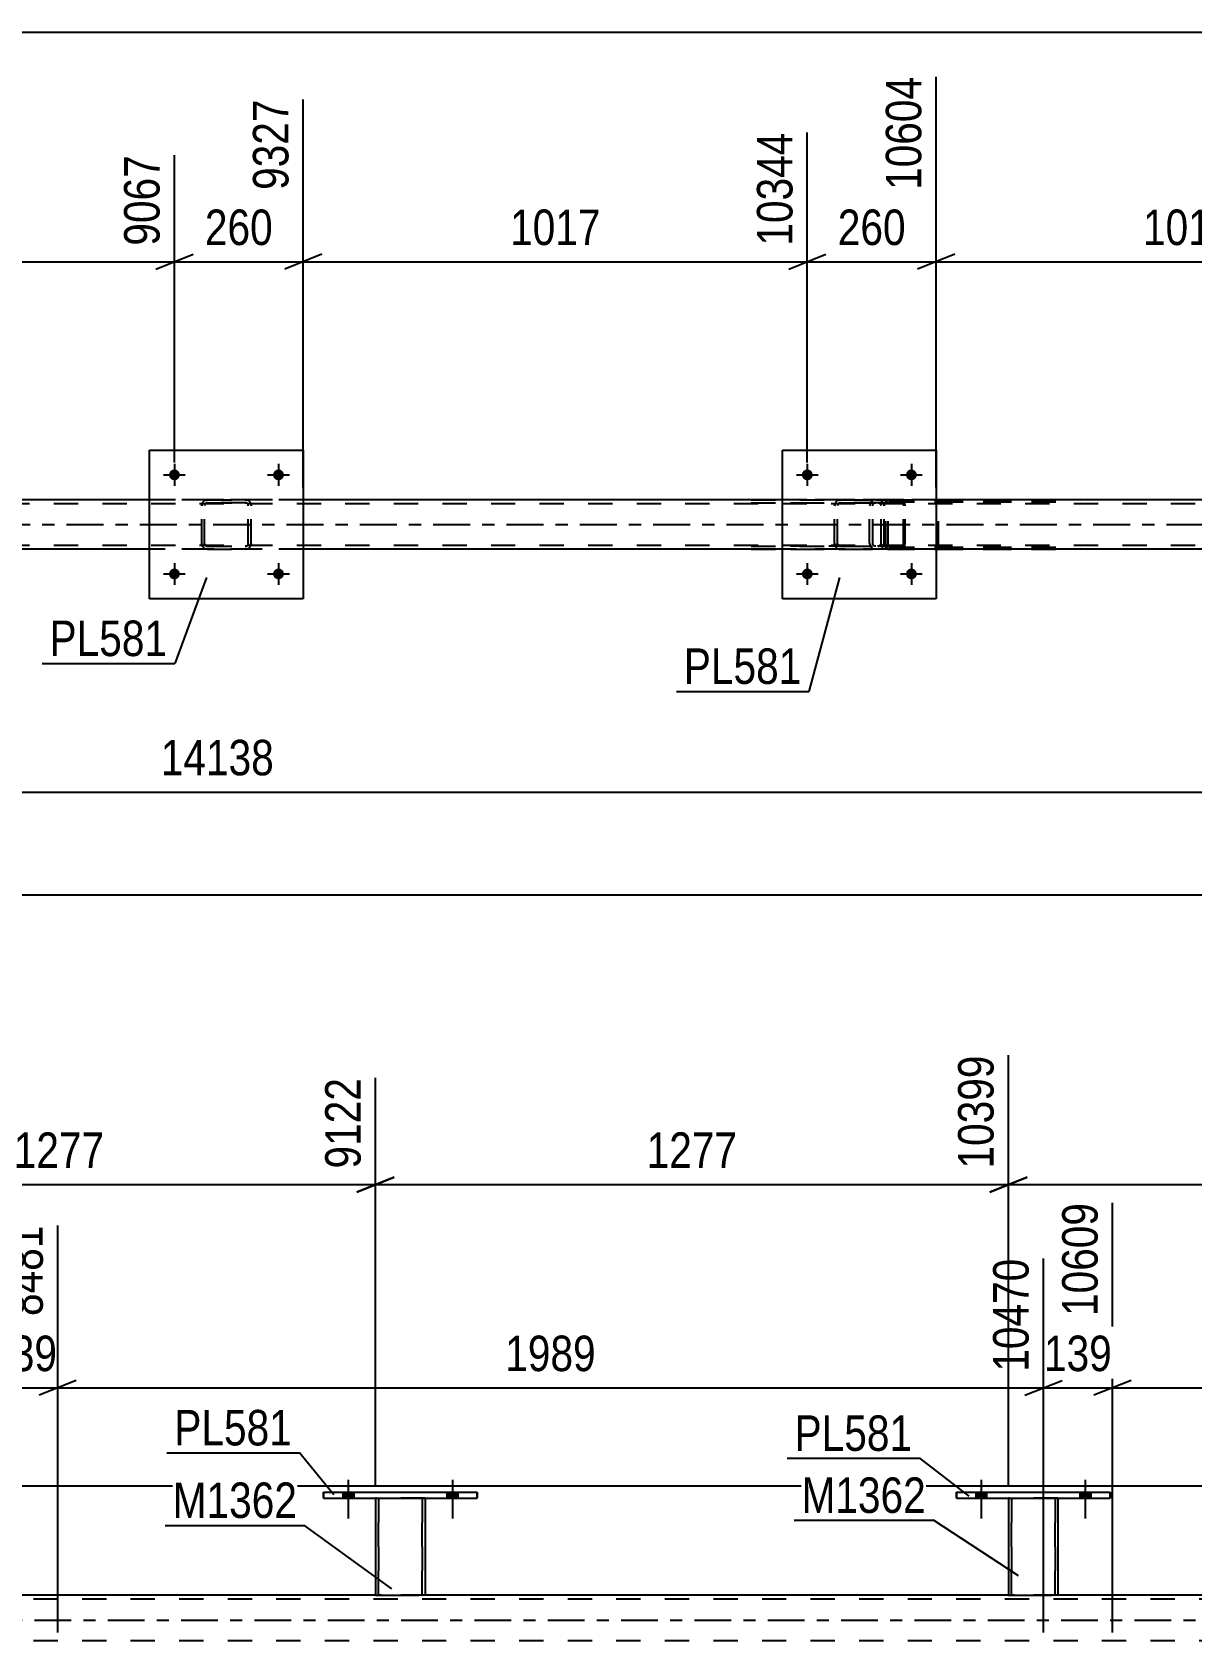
# Model space of a CAD drawing. Header units: millimetres. Extents: x 0 to 1757, y 0 to 560.
# Drawn here: x 1372.7 to 1466.3, y 425.1 to 555 of the extents above; entities that cross this region are included whole.
import ezdxf

# ---------------------------------------------------------------- set-up
doc = ezdxf.new("R2010")
doc.units = ezdxf.units.MM
doc.linetypes.add('DXK_LINE_DOT2', pattern=[3.9198, 1.9599, -1.9599])
doc.linetypes.add('DXK_LINE_DOT3', pattern=[5.9187, 2.979, -0.9799, 0.9799, -0.9799])
doc.styles.add('Arial Narrow', font='ARIALN.TTF', dxfattribs={"height": 0.2})

# ---------------------------------------------------------------- blocks, each defined once
blk = doc.blocks.new('Bolt-814276635-2525 - 2523')
at = {"linetype": 'Continuous'}
for points in [[(1435.72, 511.29, -1), (1434.84, 511.29, -1)], [(1444.12, 511.29, -1), (1443.24, 511.29, -1)]]:
    blk.add_hatch(color=1, dxfattribs=at).paths.add_polyline_path(points)
at = {"color": 1, "linetype": 'Continuous'}
for p, q in [((1435.28, 512.17), (1435.28, 510.41)), ((1443.68, 512.17), (1443.68, 510.41)), ((1434.4, 511.29), (1436.16, 511.29)), ((1442.8, 511.29), (1444.56, 511.29))]:
    blk.add_line(p, q, dxfattribs=at)
blk = doc.blocks.new('Part-814276635-2722 - 2523')
at = {"color": 7, "linetype": 'DXK_LINE_DOT2'}
for p, q in [((1437.78, 517.25), (1437.96, 517.28)), ((1437.96, 517.28), (1437.78, 517.25)), ((1437.79, 516.97), (1437.87, 517.03)), ((1437.87, 517.03), (1437.79, 516.97)), ((1437.87, 517.03), (1437.96, 517.04)), ((1437.96, 517.04), (1437.87, 517.03)), ((1437.96, 517.28), (1441, 517.28)), ((1437.96, 517.28), (1437.96, 517.28)), ((1437.96, 517.28), (1441, 517.28)), ((1437.96, 517.04), (1441, 517.04)), ((1437.96, 517.04), (1437.96, 517.04)), ((1441, 517.04), (1437.96, 517.04)), ((1441, 517.28), (1441, 517.28)), ((1441, 517.28), (1441.19, 517.25)), ((1441.19, 517.25), (1441, 517.28)), ((1441, 517.04), (1441, 517.04)), ((1441, 517.04), (1441.09, 517.03)), ((1441.09, 517.03), (1441, 517.04)), ((1441.09, 517.03), (1441.17, 516.97)), ((1441.17, 516.97), (1441.09, 517.03)), ((1437.48, 516.8), (1437.52, 516.99)), ((1437.52, 516.99), (1437.48, 516.8)), ((1437.48, 513.76), (1437.48, 516.8)), ((1437.74, 516.9), (1437.72, 516.8)), ((1437.72, 513.76), (1437.72, 516.8)), ((1437.74, 516.9), (1437.79, 516.97)), ((1437.79, 516.97), (1437.74, 516.9)), ((1441.17, 516.97), (1441.22, 516.9)), ((1441.24, 516.8), (1441.22, 516.9)), ((1441.24, 513.76), (1441.24, 516.8)), ((1441.45, 516.99), (1441.48, 516.8)), ((1441.48, 516.8), (1441.45, 516.99)), ((1441.48, 513.76), (1441.48, 516.8)), ((1437.52, 513.58), (1437.48, 513.76)), ((1437.48, 513.76), (1437.52, 513.58)), ((1437.74, 513.67), (1437.72, 513.76)), ((1437.79, 513.59), (1437.74, 513.67)), ((1437.96, 513.28), (1437.78, 513.32)), ((1437.78, 513.32), (1437.96, 513.28)), ((1437.87, 513.54), (1437.79, 513.59)), ((1437.79, 513.59), (1437.87, 513.54)), ((1437.96, 513.52), (1437.87, 513.54)), ((1437.87, 513.54), (1437.96, 513.52)), ((1437.96, 513.52), (1441, 513.52)), ((1437.96, 513.52), (1437.96, 513.52)), ((1437.96, 513.52), (1441, 513.52)), ((1437.96, 513.28), (1441, 513.28)), ((1437.96, 513.28), (1437.96, 513.28)), ((1437.96, 513.28), (1441, 513.28)), ((1441.09, 513.54), (1441, 513.52)), ((1441, 513.52), (1441.09, 513.54)), ((1441, 513.52), (1441, 513.52)), ((1441.19, 513.32), (1441, 513.28)), ((1441, 513.28), (1441.19, 513.32)), ((1441, 513.28), (1441, 513.28)), ((1441.17, 513.59), (1441.09, 513.54)), ((1441.09, 513.54), (1441.17, 513.59)), ((1441.22, 513.67), (1441.17, 513.59)), ((1441.17, 513.59), (1441.22, 513.67)), ((1441.24, 513.76), (1441.22, 513.67)), ((1441.48, 513.76), (1441.45, 513.58)), ((1441.45, 513.58), (1441.48, 513.76))]:
    blk.add_line(p, q, dxfattribs=at)
at = {"color": 7, "linetype": 'DXK_LINE_DOT3'}
blk.add_line((1439.48, 515.28), (1439.48, 515.28), dxfattribs=at)
at = {"color": 7, "linetype": 'DXK_LINE_DOT2'}
for centre, start, end in [((1437.96, 516.8), 112.5001, 157.5001), ((1437.96, 516.8), 112.5001, 157.5001), ((1441, 516.8), 22.5001, 67.5001), ((1441, 516.8), 22.5001, 67.5001), ((1437.96, 513.76), 202.5001, 247.5001), ((1437.96, 513.76), 202.5001, 247.5001), ((1441, 513.76), 292.5001, 337.5001), ((1441, 513.76), 292.5001, 337.5001)]:
    blk.add_arc(centre, 0.48, start, end, dxfattribs=at)
blk = doc.blocks.new('Part-814276635-2755 - 2523')
at = {"color": 2, "linetype": 'Continuous'}
for p, q in [((1433.28, 509.28), (1433.28, 521.28)), ((1433.28, 521.28), (1445.68, 521.28)), ((1445.68, 521.28), (1445.68, 509.28)), ((1445.68, 509.28), (1433.28, 509.28))]:
    blk.add_line(p, q, dxfattribs=at)
blk = doc.blocks.new('Bolt-814276635-2577 - 2523')
at = {"linetype": 'Continuous'}
for points in [[(1435.72, 519.29, -1), (1434.84, 519.29, -1)], [(1444.12, 519.29, -1), (1443.24, 519.29, -1)]]:
    blk.add_hatch(color=1, dxfattribs=at).paths.add_polyline_path(points)
at = {"color": 1, "linetype": 'Continuous'}
for p, q in [((1435.28, 520.17), (1435.28, 518.41)), ((1443.68, 520.17), (1443.68, 518.41)), ((1434.4, 519.29), (1436.16, 519.29)), ((1442.8, 519.29), (1444.56, 519.29))]:
    blk.add_line(p, q, dxfattribs=at)
blk = doc.blocks.new('Part-814276635-2578 - 2523')
at = {"color": 7, "linetype": 'DXK_LINE_DOT2'}
for p, q in [((1441.65, 517.09), (1441.63, 516.96)), ((1441.8, 516.96), (1441.81, 517.03)), ((1441.81, 517.03), (1441.85, 517.08)), ((1441.97, 517.28), (1441.84, 517.26)), ((1441.85, 517.08), (1441.9, 517.11)), ((1441.9, 517.11), (1441.97, 517.12)), ((1441.97, 517.28), (1445.54, 517.28)), ((1441.97, 517.28), (1453.72, 517.28)), ((1441.97, 517.12), (1453.72, 517.12)), ((1441.97, 517.12), (1445.54, 517.12)), ((1445.54, 517.28), (1457.3, 517.28)), ((1445.67, 517.26), (1445.54, 517.28)), ((1445.54, 517.12), (1457.3, 517.12)), ((1445.54, 517.12), (1445.61, 517.11)), ((1445.61, 517.11), (1445.66, 517.08)), ((1445.66, 517.08), (1445.7, 517.03)), ((1445.7, 517.03), (1445.71, 516.96)), ((1445.88, 516.96), (1445.86, 517.09)), ((1441.63, 513.6), (1441.63, 516.96)), ((1441.8, 513.6), (1441.8, 516.96)), ((1445.71, 513.6), (1445.71, 516.96)), ((1445.88, 513.6), (1445.88, 516.96)), ((1441.63, 513.6), (1441.65, 513.48)), ((1441.81, 513.54), (1441.8, 513.6)), ((1441.85, 513.49), (1441.81, 513.54)), ((1441.84, 513.31), (1441.97, 513.28)), ((1441.9, 513.46), (1441.85, 513.49)), ((1441.97, 513.44), (1441.9, 513.46)), ((1441.97, 513.44), (1453.72, 513.44)), ((1441.97, 513.44), (1445.54, 513.44)), ((1441.97, 513.28), (1445.54, 513.28)), ((1441.97, 513.28), (1453.72, 513.28)), ((1445.61, 513.46), (1445.54, 513.44)), ((1445.54, 513.44), (1457.3, 513.44)), ((1445.54, 513.28), (1445.67, 513.31)), ((1445.54, 513.28), (1457.3, 513.28)), ((1445.66, 513.49), (1445.61, 513.46)), ((1445.7, 513.54), (1445.66, 513.49)), ((1445.71, 513.6), (1445.7, 513.54)), ((1445.86, 513.48), (1445.88, 513.6))]:
    blk.add_line(p, q, dxfattribs=at)
for centre, start, end in [((1441.96, 516.95), 110.7585, 155.6802), ((1441.96, 513.62), 204.3201, 249.2418), ((1445.56, 513.62), 290.7585, 335.6802)]:
    blk.add_arc(centre, 0.331, start, end, dxfattribs=at)
blk = doc.blocks.new('Part-814276635-2614 - 2523')
at = {"color": 7, "linetype": 'DXK_LINE_DOT2'}
for p, q in [((1670.42, 517.28), (1094.96, 517.28)), ((1394.6, 517.28), (1382.2, 517.28)), ((1445.68, 517.28), (1433.28, 517.28)), ((1670.42, 516.96), (1067.72, 516.96)), ((1670.42, 513.6), (1067.72, 513.6)), ((1650, 513.28), (1075.72, 513.28)), ((1394.6, 513.28), (1382.2, 513.28)), ((1445.68, 513.28), (1433.28, 513.28))]:
    blk.add_line(p, q, dxfattribs=at)
at = {"color": 2, "linetype": 'Continuous'}
for p, q in [((1382.2, 517.28), (1343.52, 517.28)), ((1433.28, 517.28), (1394.6, 517.28)), ((1484.36, 517.28), (1445.68, 517.28)), ((1382.2, 513.28), (1343.52, 513.28)), ((1433.28, 513.28), (1394.6, 513.28)), ((1484.36, 513.28), (1445.68, 513.28))]:
    blk.add_line(p, q, dxfattribs=at)
at = {"color": 7, "linetype": 'DXK_LINE_DOT3'}
blk.add_line((1067.72, 515.28), (1670.42, 515.28), dxfattribs=at)
blk = doc.blocks.new('Part-814276635-2648 - 2523')
at = {"color": 7, "linetype": 'DXK_LINE_DOT2'}
for p, q in [((1430.75, 517.28), (1440.81, 517.28)), ((1430.75, 517.04), (1440.81, 517.04)), ((1442.9, 517.28), (1433.93, 517.28)), ((1433.93, 517.04), (1442.9, 517.04)), ((1440.81, 517.28), (1440.62, 517.25)), ((1440.64, 516.97), (1440.72, 517.03)), ((1440.72, 517.03), (1440.81, 517.04)), ((1440.81, 517.28), (1442.9, 517.28)), ((1442.9, 517.04), (1440.81, 517.04)), ((1441.63, 517.28), (1441.63, 517.04)), ((1443.01, 517.25), (1442.9, 517.28)), ((1442.9, 517.04), (1442.96, 517.03)), ((1442.96, 517.03), (1443, 516.97)), ((1443.1, 517.14), (1443.01, 517.25)), ((1443.15, 516.99), (1443.1, 517.14)), ((1440.34, 516.94), (1440.31, 516.8)), ((1440.31, 513.76), (1440.31, 516.8)), ((1440.35, 516.99), (1440.34, 516.94)), ((1440.56, 516.8), (1440.58, 516.9)), ((1440.56, 513.76), (1440.56, 516.8)), ((1440.58, 516.9), (1440.64, 516.97)), ((1443, 516.97), (1443.03, 516.9)), ((1443.03, 516.9), (1443.04, 516.8)), ((1443.04, 513.76), (1443.04, 516.8)), ((1443.18, 516.8), (1443.15, 516.99)), ((1443.18, 513.76), (1443.18, 516.8)), ((1430.75, 513.52), (1441.63, 513.52)), ((1430.75, 513.28), (1440.81, 513.28)), ((1442.9, 513.52), (1433.93, 513.52)), ((1433.93, 513.28), (1442.9, 513.28)), ((1440.31, 513.76), (1440.35, 513.58)), ((1440.58, 513.67), (1440.56, 513.76)), ((1440.64, 513.59), (1440.58, 513.67)), ((1440.62, 513.32), (1440.81, 513.28)), ((1440.72, 513.54), (1440.64, 513.59)), ((1440.81, 513.52), (1440.72, 513.54)), ((1442.9, 513.28), (1440.81, 513.28)), ((1441.63, 513.28), (1441.63, 513.52)), ((1441.63, 513.52), (1442.9, 513.52)), ((1442.96, 513.54), (1442.9, 513.52)), ((1442.9, 513.28), (1443.01, 513.32)), ((1443, 513.59), (1442.96, 513.54)), ((1443.03, 513.67), (1443, 513.59)), ((1443.01, 513.32), (1443.1, 513.43)), ((1443.04, 513.76), (1443.03, 513.67)), ((1443.1, 513.43), (1443.11, 513.46)), ((1443.11, 513.46), (1443.15, 513.58)), ((1443.15, 513.58), (1443.18, 513.76))]:
    blk.add_line(p, q, dxfattribs=at)
for centre, start, end in [((1440.8, 516.79), 111.1942, 156.1507), ((1440.8, 513.78), 203.8496, 248.806)]:
    blk.add_arc(centre, 0.492, start, end, dxfattribs=at)
blk = doc.blocks.new('Bolt-814276635-2747 - 2523')
at = {"linetype": 'Continuous'}
for points in [[(1384.64, 511.29, -1), (1383.76, 511.29, -1)], [(1393.04, 511.29, -1), (1392.16, 511.29, -1)]]:
    blk.add_hatch(color=1, dxfattribs=at).paths.add_polyline_path(points)
at = {"color": 1, "linetype": 'Continuous'}
for p, q in [((1384.2, 512.17), (1384.2, 510.41)), ((1392.6, 512.17), (1392.6, 510.41)), ((1383.32, 511.29), (1385.08, 511.29)), ((1391.72, 511.29), (1393.48, 511.29))]:
    blk.add_line(p, q, dxfattribs=at)
blk = doc.blocks.new('Bolt-814276635-2786 - 2523')
at = {"linetype": 'Continuous'}
for points in [[(1384.64, 519.29, -1), (1383.76, 519.29, -1)], [(1393.04, 519.29, -1), (1392.16, 519.29, -1)]]:
    blk.add_hatch(color=1, dxfattribs=at).paths.add_polyline_path(points)
at = {"color": 1, "linetype": 'Continuous'}
for p, q in [((1384.2, 520.17), (1384.2, 518.41)), ((1392.6, 520.17), (1392.6, 518.41)), ((1383.32, 519.29), (1385.08, 519.29)), ((1391.72, 519.29), (1393.48, 519.29))]:
    blk.add_line(p, q, dxfattribs=at)
blk = doc.blocks.new('Part-814276635-2801 - 2523')
at = {"color": 2, "linetype": 'Continuous'}
for p, q in [((1382.2, 509.28), (1382.2, 521.28)), ((1382.2, 521.28), (1394.6, 521.28)), ((1394.6, 521.28), (1394.6, 509.28)), ((1394.6, 509.28), (1382.2, 509.28))]:
    blk.add_line(p, q, dxfattribs=at)
blk = doc.blocks.new('Part-814276635-2802 - 2523')
at = {"color": 7, "linetype": 'DXK_LINE_DOT2'}
for p, q in [((1386.7, 517.25), (1386.88, 517.28)), ((1386.88, 517.28), (1386.7, 517.25)), ((1386.71, 516.97), (1386.79, 517.03)), ((1386.79, 517.03), (1386.71, 516.97)), ((1386.79, 517.03), (1386.88, 517.04)), ((1386.88, 517.04), (1386.79, 517.03)), ((1386.88, 517.28), (1389.92, 517.28)), ((1386.88, 517.28), (1386.88, 517.28)), ((1386.88, 517.28), (1389.92, 517.28)), ((1386.88, 517.04), (1389.92, 517.04)), ((1386.88, 517.04), (1386.88, 517.04)), ((1389.92, 517.04), (1386.88, 517.04)), ((1389.92, 517.28), (1389.92, 517.28)), ((1389.92, 517.28), (1390.1, 517.25)), ((1390.1, 517.25), (1389.92, 517.28)), ((1389.92, 517.04), (1389.92, 517.04)), ((1389.92, 517.04), (1390.01, 517.03)), ((1390.01, 517.03), (1389.92, 517.04)), ((1390.01, 517.03), (1390.09, 516.97)), ((1390.09, 516.97), (1390.01, 517.03)), ((1386.4, 516.8), (1386.44, 516.99)), ((1386.44, 516.99), (1386.4, 516.8)), ((1386.4, 513.76), (1386.4, 516.8)), ((1386.66, 516.9), (1386.64, 516.8)), ((1386.64, 513.76), (1386.64, 516.8)), ((1386.66, 516.9), (1386.71, 516.97)), ((1386.71, 516.97), (1386.66, 516.9)), ((1390.09, 516.97), (1390.14, 516.9)), ((1390.16, 516.8), (1390.14, 516.9)), ((1390.16, 513.76), (1390.16, 516.8)), ((1390.36, 516.99), (1390.4, 516.8)), ((1390.4, 516.8), (1390.36, 516.99)), ((1390.4, 513.76), (1390.4, 516.8)), ((1386.44, 513.58), (1386.4, 513.76)), ((1386.4, 513.76), (1386.44, 513.58)), ((1386.66, 513.67), (1386.64, 513.76)), ((1386.71, 513.59), (1386.66, 513.67)), ((1386.88, 513.28), (1386.7, 513.32)), ((1386.7, 513.32), (1386.88, 513.28)), ((1386.79, 513.54), (1386.71, 513.59)), ((1386.71, 513.59), (1386.79, 513.54)), ((1386.88, 513.52), (1386.79, 513.54)), ((1386.79, 513.54), (1386.88, 513.52)), ((1386.88, 513.52), (1389.92, 513.52)), ((1386.88, 513.52), (1386.88, 513.52)), ((1386.88, 513.52), (1389.92, 513.52)), ((1386.88, 513.28), (1389.92, 513.28)), ((1386.88, 513.28), (1386.88, 513.28)), ((1386.88, 513.28), (1389.92, 513.28)), ((1390.01, 513.54), (1389.92, 513.52)), ((1389.92, 513.52), (1390.01, 513.54)), ((1389.92, 513.52), (1389.92, 513.52)), ((1390.1, 513.32), (1389.92, 513.28)), ((1389.92, 513.28), (1390.1, 513.32)), ((1389.92, 513.28), (1389.92, 513.28)), ((1390.09, 513.59), (1390.01, 513.54)), ((1390.01, 513.54), (1390.09, 513.59)), ((1390.14, 513.67), (1390.09, 513.59)), ((1390.09, 513.59), (1390.14, 513.67)), ((1390.16, 513.76), (1390.14, 513.67)), ((1390.4, 513.76), (1390.36, 513.58)), ((1390.36, 513.58), (1390.4, 513.76))]:
    blk.add_line(p, q, dxfattribs=at)
at = {"color": 7, "linetype": 'DXK_LINE_DOT3'}
blk.add_line((1388.4, 515.28), (1388.4, 515.28), dxfattribs=at)
at = {"color": 7, "linetype": 'DXK_LINE_DOT2'}
for centre, start, end in [((1386.88, 516.8), 112.5001, 157.5001), ((1386.88, 516.8), 112.5001, 157.5001), ((1389.92, 516.8), 22.5001, 67.5001), ((1389.92, 516.8), 22.5001, 67.5001), ((1386.88, 513.76), 202.5001, 247.5001), ((1386.88, 513.76), 202.5001, 247.5001), ((1389.92, 513.76), 292.5001, 337.5001), ((1389.92, 513.76), 292.5001, 337.5001)]:
    blk.add_arc(centre, 0.48, start, end, dxfattribs=at)
blk = doc.blocks.new('Part-814276635-3656 - 3541')
at = {"color": 2, "linetype": 'Continuous'}
for p, q in [((1451.51, 436.66), (1451.51, 428.82)), ((1455.51, 436.66), (1455.51, 428.82)), ((1451.51, 428.82), (1451.51, 428.82)), ((1451.51, 428.82), (1455.03, 428.82)), ((1455.37, 428.82), (1455.03, 428.82)), ((1455.47, 428.82), (1455.37, 428.82)), ((1455.51, 428.82), (1455.47, 428.82)), ((1455.51, 428.82), (1455.51, 428.82))]:
    blk.add_line(p, q, dxfattribs=at)
at = {"color": 7, "linetype": 'DXK_LINE_DOT2'}
for p, q in [((1455.51, 436.66), (1451.51, 436.66)), ((1451.51, 436.66), (1451.51, 428.82)), ((1451.51, 436.66), (1451.51, 436.66)), ((1451.75, 428.82), (1451.75, 436.66)), ((1451.75, 436.66), (1451.75, 428.82)), ((1455.27, 428.82), (1455.27, 436.66)), ((1455.27, 436.66), (1455.27, 428.82)), ((1455.51, 436.66), (1455.51, 436.66)), ((1455.51, 436.66), (1455.51, 436.66)), ((1455.51, 436.66), (1455.51, 428.82)), ((1451.51, 428.82), (1451.51, 428.82)), ((1451.75, 428.82), (1451.75, 428.82)), ((1451.99, 428.82), (1451.75, 428.82)), ((1451.99, 428.82), (1451.99, 428.82)), ((1451.99, 428.82), (1451.99, 428.82)), ((1455.21, 428.82), (1455.03, 428.82)), ((1455.37, 428.82), (1455.12, 428.82)), ((1455.25, 428.82), (1455.27, 428.82)), ((1455.27, 428.82), (1455.27, 428.82))]:
    blk.add_line(p, q, dxfattribs=at)
blk = doc.blocks.new('Bolt-814276635-3557 - 3541')
at = {"linetype": 'Continuous'}
for points in [[(1397.79, 436.66), (1398.67, 436.66), (1398.67, 437.14), (1397.79, 437.14)], [(1406.19, 436.66), (1407.07, 436.66), (1407.07, 437.14), (1406.19, 437.14)]]:
    blk.add_hatch(color=1, dxfattribs=at).paths.add_polyline_path(points)
at = {"color": 1, "linetype": 'Continuous'}
for p, q in [((1398.23, 438.14), (1398.23, 435.02)), ((1406.63, 438.14), (1406.63, 435.02)), ((1397.79, 437.14), (1397.79, 436.66)), ((1398.67, 437.14), (1398.67, 436.66)), ((1406.19, 437.14), (1406.19, 436.66)), ((1407.07, 437.14), (1407.07, 436.66))]:
    blk.add_line(p, q, dxfattribs=at)
blk = doc.blocks.new('Bolt-814276635-3558 - 3541')
at = {"linetype": 'Continuous'}
for points in [[(1397.79, 436.66), (1398.67, 436.66), (1398.67, 437.14), (1397.79, 437.14)], [(1406.19, 436.66), (1407.07, 436.66), (1407.07, 437.14), (1406.19, 437.14)]]:
    blk.add_hatch(color=1, dxfattribs=at).paths.add_polyline_path(points)
at = {"color": 1, "linetype": 'Continuous'}
for p, q in [((1398.23, 438.14), (1398.23, 435.02)), ((1406.63, 438.14), (1406.63, 435.02)), ((1397.79, 437.14), (1397.79, 436.66)), ((1398.67, 437.14), (1398.67, 436.66)), ((1406.19, 437.14), (1406.19, 436.66)), ((1407.07, 437.14), (1407.07, 436.66))]:
    blk.add_line(p, q, dxfattribs=at)
blk = doc.blocks.new('Bolt-814276635-3559 - 3541')
at = {"linetype": 'Continuous'}
for points in [[(1448.87, 436.66), (1449.75, 436.66), (1449.75, 437.14), (1448.87, 437.14)], [(1457.27, 436.66), (1458.15, 436.66), (1458.15, 437.14), (1457.27, 437.14)]]:
    blk.add_hatch(color=1, dxfattribs=at).paths.add_polyline_path(points)
at = {"color": 1, "linetype": 'Continuous'}
for p, q in [((1449.31, 438.14), (1449.31, 435.02)), ((1457.71, 438.14), (1457.71, 435.02)), ((1448.87, 437.14), (1448.87, 436.66)), ((1449.75, 437.14), (1449.75, 436.66)), ((1457.27, 437.14), (1457.27, 436.66)), ((1458.15, 437.14), (1458.15, 436.66))]:
    blk.add_line(p, q, dxfattribs=at)
blk = doc.blocks.new('Bolt-814276635-3560 - 3541')
at = {"linetype": 'Continuous'}
for points in [[(1448.87, 436.66), (1449.75, 436.66), (1449.75, 437.14), (1448.87, 437.14)], [(1457.27, 436.66), (1458.15, 436.66), (1458.15, 437.14), (1457.27, 437.14)]]:
    blk.add_hatch(color=1, dxfattribs=at).paths.add_polyline_path(points)
at = {"color": 1, "linetype": 'Continuous'}
for p, q in [((1449.31, 438.14), (1449.31, 435.02)), ((1457.71, 438.14), (1457.71, 435.02)), ((1448.87, 437.14), (1448.87, 436.66)), ((1449.75, 437.14), (1449.75, 436.66)), ((1457.27, 437.14), (1457.27, 436.66)), ((1458.15, 437.14), (1458.15, 436.66))]:
    blk.add_line(p, q, dxfattribs=at)
blk = doc.blocks.new('Part-814276635-3651 - 3541')
at = {"color": 2, "linetype": 'Continuous'}
for p, q in [((1396.23, 436.66), (1396.23, 437.14)), ((1396.23, 437.14), (1396.23, 437.14)), ((1396.23, 437.14), (1408.63, 437.14)), ((1396.23, 436.66), (1396.23, 436.66)), ((1396.23, 436.66), (1408.63, 436.66)), ((1408.63, 437.14), (1408.63, 436.66)), ((1408.63, 437.14), (1408.63, 437.14)), ((1408.63, 436.66), (1408.63, 436.66))]:
    blk.add_line(p, q, dxfattribs=at)
at = {"color": 7, "linetype": 'DXK_LINE_DOT2'}
for p, q in [((1396.23, 437.14), (1396.23, 436.66)), ((1396.23, 437.14), (1408.63, 437.14)), ((1396.23, 436.66), (1408.63, 436.66)), ((1408.63, 436.66), (1408.63, 437.14))]:
    blk.add_line(p, q, dxfattribs=at)
blk = doc.blocks.new('Part-814276635-3661 - 3541')
at = {"color": 2, "linetype": 'Continuous'}
for p, q in [((1447.31, 436.66), (1447.31, 437.14)), ((1447.31, 437.14), (1447.31, 437.14)), ((1447.31, 437.14), (1459.71, 437.14)), ((1447.31, 436.66), (1447.31, 436.66)), ((1447.31, 436.66), (1459.71, 436.66)), ((1459.71, 437.14), (1459.71, 436.66)), ((1459.71, 437.14), (1459.71, 437.14)), ((1459.71, 436.66), (1459.71, 436.66))]:
    blk.add_line(p, q, dxfattribs=at)
at = {"color": 7, "linetype": 'DXK_LINE_DOT2'}
for p, q in [((1447.31, 437.14), (1447.31, 436.66)), ((1447.31, 437.14), (1459.71, 437.14)), ((1447.31, 436.66), (1459.71, 436.66)), ((1459.71, 436.66), (1459.71, 437.14))]:
    blk.add_line(p, q, dxfattribs=at)
blk = doc.blocks.new('Part-814276635-3646 - 3541')
at = {"color": 2, "linetype": 'Continuous'}
for p, q in [((1400.43, 436.66), (1400.43, 428.82)), ((1404.43, 436.66), (1404.43, 428.82)), ((1400.43, 428.82), (1400.43, 428.82)), ((1400.43, 428.82), (1403.95, 428.82)), ((1404.29, 428.82), (1403.95, 428.82)), ((1404.39, 428.82), (1404.29, 428.82)), ((1404.43, 428.82), (1404.39, 428.82)), ((1404.43, 428.82), (1404.43, 428.82))]:
    blk.add_line(p, q, dxfattribs=at)
at = {"color": 7, "linetype": 'DXK_LINE_DOT2'}
for p, q in [((1404.43, 436.66), (1400.43, 436.66)), ((1400.43, 436.66), (1400.43, 428.82)), ((1400.43, 436.66), (1400.43, 436.66)), ((1400.67, 428.82), (1400.67, 436.66)), ((1400.67, 436.66), (1400.67, 428.82)), ((1404.19, 428.82), (1404.19, 436.66)), ((1404.19, 436.66), (1404.19, 428.82)), ((1404.43, 436.66), (1404.43, 436.66)), ((1404.43, 436.66), (1404.43, 436.66)), ((1404.43, 436.66), (1404.43, 428.82)), ((1400.43, 428.82), (1400.43, 428.82)), ((1400.67, 428.82), (1400.67, 428.82)), ((1400.91, 428.82), (1400.67, 428.82)), ((1400.91, 428.82), (1400.91, 428.82)), ((1400.91, 428.82), (1400.91, 428.82)), ((1404.13, 428.82), (1403.95, 428.82)), ((1404.29, 428.82), (1404.04, 428.82)), ((1404.17, 428.82), (1404.19, 428.82)), ((1404.19, 428.82), (1404.19, 428.82))]:
    blk.add_line(p, q, dxfattribs=at)
blk = doc.blocks.new('Part-814276635-3827 - 3541')
at = {"color": 2, "linetype": 'Continuous'}
for p, q in [((1400.43, 428.82), (1353.35, 428.82)), ((1451.51, 428.82), (1404.43, 428.82)), ((1502.59, 428.82), (1455.51, 428.82))]:
    blk.add_line(p, q, dxfattribs=at)
at = {"color": 7, "linetype": 'DXK_LINE_DOT2'}
for p, q in [((1404.43, 428.82), (1400.43, 428.82)), ((1455.51, 428.82), (1451.51, 428.82)), ((1684.45, 428.5), (1035.53, 428.5)), ((1684.45, 425.14), (1035.53, 425.14))]:
    blk.add_line(p, q, dxfattribs=at)
at = {"color": 7, "linetype": 'DXK_LINE_DOT3'}
blk.add_line((1035.53, 426.82), (1684.45, 426.82), dxfattribs=at)
blk = doc.blocks.new('StraightDimension-814276635-2945 - 2523')
at = {"color": 7, "linetype": 'Continuous'}
blk.add_line((1043.45, 555.04), (1671.06, 555.04), dxfattribs=at)
blk = doc.blocks.new('StraightDimension-814276635-2968 - 2523')
at = {"color": 7, "linetype": 'Continuous'}
blk.add_line((1104.92, 493.68), (1670.42, 493.68), dxfattribs=at)
at = {"color": 0}
blk.add_wipeout([(1392.84, 494.43), (1392.84, 498.63), (1382.5, 498.63), (1382.5, 494.43)], dxfattribs=at)
at = {"color": 3, "style": 'Arial Narrow'}
blk.add_text('14138', height=2.863, dxfattribs=at).set_placement((1383.1, 495.03))
blk = doc.blocks.new('StraightDimension-814276635-3169 - 2523')
at = {"color": 7, "linetype": 'Continuous'}
for p, q in [((1445.68, 518.28), (1445.68, 551.44)), ((1486.36, 520.29), (1486.36, 546.94)), ((1447.18, 537.1), (1444.18, 535.9)), ((1445.68, 536.5), (1486.36, 536.5)), ((1484.86, 535.9), (1487.86, 537.1))]:
    blk.add_line(p, q, dxfattribs=at)
at = {"color": 0}
blk.add_wipeout([(1470.28, 537.25), (1470.28, 541.45), (1461.77, 541.45), (1461.77, 537.25)], dxfattribs=at)
at = {"color": 3, "style": 'Arial Narrow'}
blk.add_text('1017', height=2.863, dxfattribs=at).set_placement((1462.37, 537.85))
at = {"color": 0, "linetype": 'Continuous'}
blk.add_wipeout([(1485.76, 547.54), (1481.56, 547.54), (1481.56, 537.2), (1485.76, 537.2)], dxfattribs=at)
at = {"color": 3, "linetype": 'Continuous', "style": 'Arial Narrow'}
blk.add_text('11621', height=2.863, rotation=90.0002, dxfattribs=at).set_placement((1485.16, 537.8))
blk = doc.blocks.new('StraightDimension-814276635-3187 - 2523')
at = {"color": 7, "linetype": 'Continuous'}
for p, q in [((1445.68, 518.28), (1445.68, 551.44)), ((1435.28, 520.29), (1435.28, 546.94)), ((1433.78, 535.9), (1436.78, 537.1)), ((1435.28, 536.5), (1445.68, 536.5)), ((1447.18, 537.1), (1444.18, 535.9))]:
    blk.add_line(p, q, dxfattribs=at)
at = {"color": 0}
blk.add_wipeout([(1443.82, 537.25), (1443.82, 541.45), (1437.14, 541.45), (1437.14, 537.25)], dxfattribs=at)
at = {"color": 3, "style": 'Arial Narrow'}
blk.add_text('260', height=2.863, dxfattribs=at).set_placement((1437.74, 537.85))
at = {"color": 0, "linetype": 'Continuous'}
blk.add_wipeout([(1445.08, 552.04), (1440.88, 552.04), (1440.88, 541.7), (1445.08, 541.7)], dxfattribs=at)
at = {"color": 3, "linetype": 'Continuous', "style": 'Arial Narrow'}
blk.add_text('10604', height=2.863, rotation=90.0002, dxfattribs=at).set_placement((1444.48, 542.3))
blk = doc.blocks.new('StraightDimension-814276635-3205 - 2523')
at = {"color": 7, "linetype": 'Continuous'}
for p, q in [((1394.6, 518.28), (1394.6, 549.61)), ((1435.28, 520.29), (1435.28, 546.94)), ((1396.1, 537.1), (1393.1, 535.9)), ((1394.6, 536.5), (1435.28, 536.5)), ((1433.78, 535.9), (1436.78, 537.1))]:
    blk.add_line(p, q, dxfattribs=at)
at = {"color": 0}
blk.add_wipeout([(1419.2, 537.25), (1419.2, 541.45), (1410.69, 541.45), (1410.69, 537.25)], dxfattribs=at)
at = {"color": 3, "style": 'Arial Narrow'}
blk.add_text('1017', height=2.863, dxfattribs=at).set_placement((1411.29, 537.85))
at = {"color": 0, "linetype": 'Continuous'}
blk.add_wipeout([(1434.68, 547.54), (1430.48, 547.54), (1430.48, 537.2), (1434.68, 537.2)], dxfattribs=at)
at = {"color": 3, "linetype": 'Continuous', "style": 'Arial Narrow'}
blk.add_text('10344', height=2.863, rotation=90.0002, dxfattribs=at).set_placement((1434.08, 537.8))
blk = doc.blocks.new('StraightDimension-814276635-3223 - 2523')
at = {"color": 7, "linetype": 'Continuous'}
for p, q in [((1394.6, 518.28), (1394.6, 549.61)), ((1384.2, 520.29), (1384.2, 545.11)), ((1382.7, 535.9), (1385.7, 537.1)), ((1384.2, 536.5), (1394.6, 536.5)), ((1396.1, 537.1), (1393.1, 535.9))]:
    blk.add_line(p, q, dxfattribs=at)
at = {"color": 0}
blk.add_wipeout([(1392.74, 537.25), (1392.74, 541.45), (1386.06, 541.45), (1386.06, 537.25)], dxfattribs=at)
at = {"color": 3, "style": 'Arial Narrow'}
blk.add_text('260', height=2.863, dxfattribs=at).set_placement((1386.66, 537.85))
at = {"color": 0, "linetype": 'Continuous'}
blk.add_wipeout([(1394, 550.21), (1389.8, 550.21), (1389.8, 541.7), (1394, 541.7)], dxfattribs=at)
at = {"color": 3, "linetype": 'Continuous', "style": 'Arial Narrow'}
blk.add_text('9327', height=2.863, rotation=90.0002, dxfattribs=at).set_placement((1393.4, 542.3))
blk = doc.blocks.new('StraightDimension-814276635-3241 - 2523')
at = {"color": 7, "linetype": 'Continuous'}
for p, q in [((1343.52, 518.28), (1343.52, 549.61)), ((1384.2, 520.29), (1384.2, 545.11)), ((1345.02, 537.1), (1342.02, 535.9)), ((1343.52, 536.5), (1384.2, 536.5)), ((1382.7, 535.9), (1385.7, 537.1))]:
    blk.add_line(p, q, dxfattribs=at)
at = {"color": 0}
blk.add_wipeout([(1368.12, 537.25), (1368.12, 541.45), (1359.6, 541.45), (1359.6, 537.25)], dxfattribs=at)
at = {"color": 3, "style": 'Arial Narrow'}
blk.add_text('1017', height=2.863, dxfattribs=at).set_placement((1360.2, 537.85))
at = {"color": 0, "linetype": 'Continuous'}
blk.add_wipeout([(1383.6, 545.71), (1379.4, 545.71), (1379.4, 537.2), (1383.6, 537.2)], dxfattribs=at)
at = {"color": 3, "linetype": 'Continuous', "style": 'Arial Narrow'}
blk.add_text('9067', height=2.863, rotation=90.0002, dxfattribs=at).set_placement((1383, 537.8))
blk = doc.blocks.new('StraightDimension-814276635-3491 - 2523')
at = {"color": 7, "linetype": 'Continuous'}
blk.add_line((1044.09, 485.39), (1670.42, 485.39), dxfattribs=at)
blk = doc.blocks.new('StraightDimension-814276635-4618 - 3541')
at = {"color": 7, "linetype": 'Continuous'}
for p, q in [((1459.91, 425.82), (1459.91, 460.51)), ((1539.47, 425.82), (1539.47, 456.01)), ((1461.41, 446.17), (1458.41, 444.97)), ((1459.91, 445.57), (1539.47, 445.57)), ((1537.97, 444.97), (1540.97, 446.17))]:
    blk.add_line(p, q, dxfattribs=at)
at = {"color": 0}
blk.add_wipeout([(1503.95, 446.32), (1503.95, 450.52), (1495.44, 450.52), (1495.44, 446.32)], dxfattribs=at)
at = {"color": 3, "style": 'Arial Narrow'}
blk.add_text('1989', height=2.863, dxfattribs=at).set_placement((1496.04, 446.92))
at = {"color": 0, "linetype": 'Continuous'}
blk.add_wipeout([(1538.87, 456.61), (1534.67, 456.61), (1534.67, 446.27), (1538.87, 446.27)], dxfattribs=at)
at = {"color": 3, "linetype": 'Continuous', "style": 'Arial Narrow'}
blk.add_text('12598', height=2.863, rotation=90.0002, dxfattribs=at).set_placement((1538.27, 446.87))
blk = doc.blocks.new('StraightDimension-814276635-4599 - 3541')
at = {"color": 7, "linetype": 'Continuous'}
for p, q in [((1459.91, 425.82), (1459.91, 460.51)), ((1454.34, 425.82), (1454.34, 456.01)), ((1452.84, 444.97), (1455.84, 446.17)), ((1454.34, 445.57), (1459.91, 445.57)), ((1461.41, 446.17), (1458.41, 444.97))]:
    blk.add_line(p, q, dxfattribs=at)
at = {"color": 0}
blk.add_wipeout([(1460.47, 446.32), (1460.47, 450.52), (1453.78, 450.52), (1453.78, 446.32)], dxfattribs=at)
at = {"color": 3, "style": 'Arial Narrow'}
blk.add_text('139', height=2.863, dxfattribs=at).set_placement((1454.38, 446.92))
at = {"color": 0, "linetype": 'Continuous'}
blk.add_wipeout([(1459.31, 461.11), (1455.11, 461.11), (1455.11, 450.77), (1459.31, 450.77)], dxfattribs=at)
at = {"color": 3, "linetype": 'Continuous', "style": 'Arial Narrow'}
blk.add_text('10609', height=2.863, rotation=90.0002, dxfattribs=at).set_placement((1458.71, 451.37))
blk = doc.blocks.new('StraightDimension-814276635-4561 - 3541')
at = {"color": 7, "linetype": 'Continuous'}
for p, q in [((1374.78, 425.82), (1374.78, 458.68)), ((1369.2, 425.82), (1369.2, 454.18)), ((1367.7, 444.97), (1370.7, 446.17)), ((1369.2, 445.57), (1374.78, 445.57)), ((1376.28, 446.17), (1373.28, 444.97))]:
    blk.add_line(p, q, dxfattribs=at)
at = {"color": 0}
blk.add_wipeout([(1375.33, 446.32), (1375.33, 450.52), (1368.65, 450.52), (1368.65, 446.32)], dxfattribs=at)
at = {"color": 3, "style": 'Arial Narrow'}
blk.add_text('139', height=2.863, dxfattribs=at).set_placement((1369.25, 446.92))
at = {"color": 0, "linetype": 'Continuous'}
blk.add_wipeout([(1374.18, 459.28), (1369.98, 459.28), (1369.98, 450.77), (1374.18, 450.77)], dxfattribs=at)
at = {"color": 3, "linetype": 'Continuous', "style": 'Arial Narrow'}
blk.add_text('8481', height=2.863, rotation=90.0002, dxfattribs=at).set_placement((1373.58, 451.37))
blk = doc.blocks.new('StraightDimension-814276635-4874 - 3541')
at = {"color": 7, "linetype": 'Continuous'}
for p, q in [((1451.51, 437.66), (1451.51, 472.43)), ((1400.43, 437.66), (1400.43, 470.6)), ((1401.93, 462.58), (1398.93, 461.38)), ((1450.01, 461.38), (1453.01, 462.58)), ((1400.43, 461.98), (1451.51, 461.98))]:
    blk.add_line(p, q, dxfattribs=at)
at = {"color": 0}
blk.add_wipeout([(1430.23, 462.73), (1430.23, 466.93), (1421.71, 466.93), (1421.71, 462.73)], dxfattribs=at)
at = {"color": 3, "style": 'Arial Narrow'}
blk.add_text('1277', height=2.863, dxfattribs=at).set_placement((1422.31, 463.33))
at = {"color": 0, "linetype": 'Continuous'}
blk.add_wipeout([(1450.91, 473.03), (1446.71, 473.03), (1446.71, 462.68), (1450.91, 462.68)], dxfattribs=at)
at = {"color": 3, "linetype": 'Continuous', "style": 'Arial Narrow'}
blk.add_text('10399', height=2.863, rotation=90.0002, dxfattribs=at).set_placement((1450.31, 463.28))
blk = doc.blocks.new('StraightDimension-814276635-4018 - 3541')
at = {"color": 7, "linetype": 'Continuous'}
blk.add_line((1676.81, 437.62), (1015.68, 437.62), dxfattribs=at)
blk = doc.blocks.new('StraightDimension-814276635-4580 - 3541')
at = {"color": 7, "linetype": 'Continuous'}
for p, q in [((1374.78, 425.82), (1374.78, 458.68)), ((1454.34, 425.82), (1454.34, 456.01)), ((1376.28, 446.17), (1373.28, 444.97)), ((1374.78, 445.57), (1454.34, 445.57)), ((1452.84, 444.97), (1455.84, 446.17))]:
    blk.add_line(p, q, dxfattribs=at)
at = {"color": 0}
blk.add_wipeout([(1418.81, 446.32), (1418.81, 450.52), (1410.3, 450.52), (1410.3, 446.32)], dxfattribs=at)
at = {"color": 3, "style": 'Arial Narrow'}
blk.add_text('1989', height=2.863, dxfattribs=at).set_placement((1410.9, 446.92))
at = {"color": 0, "linetype": 'Continuous'}
blk.add_wipeout([(1453.74, 456.61), (1449.54, 456.61), (1449.54, 446.27), (1453.74, 446.27)], dxfattribs=at)
at = {"color": 3, "linetype": 'Continuous', "style": 'Arial Narrow'}
blk.add_text('10470', height=2.863, rotation=90.0002, dxfattribs=at).set_placement((1453.14, 446.87))
blk = doc.blocks.new('StraightDimension-814276635-4864 - 3541')
at = {"color": 7, "linetype": 'Continuous'}
for p, q in [((1349.35, 437.66), (1349.35, 470.6)), ((1400.43, 437.66), (1400.43, 470.6)), ((1350.85, 462.58), (1347.85, 461.38)), ((1398.93, 461.38), (1401.93, 462.58)), ((1349.35, 461.98), (1400.43, 461.98))]:
    blk.add_line(p, q, dxfattribs=at)
at = {"color": 0}
blk.add_wipeout([(1379.15, 462.73), (1379.15, 466.93), (1370.63, 466.93), (1370.63, 462.73)], dxfattribs=at)
at = {"color": 3, "style": 'Arial Narrow'}
blk.add_text('1277', height=2.863, dxfattribs=at).set_placement((1371.23, 463.33))
at = {"color": 0, "linetype": 'Continuous'}
blk.add_wipeout([(1399.83, 471.2), (1395.63, 471.2), (1395.63, 462.68), (1399.83, 462.68)], dxfattribs=at)
at = {"color": 3, "linetype": 'Continuous', "style": 'Arial Narrow'}
blk.add_text('9122', height=2.863, rotation=90.0002, dxfattribs=at).set_placement((1399.23, 463.28))
blk = doc.blocks.new('StraightDimension-814276635-4884 - 3541')
at = {"color": 7, "linetype": 'Continuous'}
for p, q in [((1451.51, 437.66), (1451.51, 472.43)), ((1502.59, 437.66), (1502.59, 472.43)), ((1453.01, 462.58), (1450.01, 461.38)), ((1501.09, 461.38), (1504.09, 462.58)), ((1451.51, 461.98), (1502.59, 461.98))]:
    blk.add_line(p, q, dxfattribs=at)
at = {"color": 0}
blk.add_wipeout([(1481.31, 462.73), (1481.31, 466.93), (1472.79, 466.93), (1472.79, 462.73)], dxfattribs=at)
at = {"color": 3, "style": 'Arial Narrow'}
blk.add_text('1277', height=2.863, dxfattribs=at).set_placement((1473.39, 463.33))
at = {"color": 0, "linetype": 'Continuous'}
blk.add_wipeout([(1501.99, 473.03), (1497.79, 473.03), (1497.79, 462.68), (1501.99, 462.68)], dxfattribs=at)
at = {"color": 3, "linetype": 'Continuous', "style": 'Arial Narrow'}
blk.add_text('11676', height=2.863, rotation=90.0002, dxfattribs=at).set_placement((1501.39, 463.28))
blk = doc.blocks.new('Mark-814276635-2751 - 2523')
at = {"color": 0}
blk.add_wipeout([(1434.81, 502.41), (1434.81, 505.41), (1425.31, 505.41), (1425.31, 502.41)], dxfattribs=at)
blk.add_wipeout([(1434.81, 502.41), (1434.81, 505.41), (1425.31, 505.41), (1425.31, 502.41)], dxfattribs=at)
at = {"color": 30, "linetype": 'Continuous'}
for p in [(1437.88, 511), (1424.71, 501.81)]:
    blk.add_line(p, (1435.41, 501.81), dxfattribs=at)
at = {"color": 3, "style": 'Arial Narrow'}
blk.add_text('PL581', height=2.863, dxfattribs=at).set_placement((1425.31, 502.41))
blk = doc.blocks.new('Mark-814276635-2797 - 2523')
at = {"color": 0}
blk.add_wipeout([(1383.63, 504.66), (1383.63, 507.66), (1374.12, 507.66), (1374.12, 504.66)], dxfattribs=at)
blk.add_wipeout([(1383.63, 504.66), (1383.63, 507.66), (1374.12, 507.66), (1374.12, 504.66)], dxfattribs=at)
at = {"color": 30, "linetype": 'Continuous'}
for p in [(1386.8, 511), (1373.52, 504.06)]:
    blk.add_line(p, (1384.23, 504.06), dxfattribs=at)
at = {"color": 3, "style": 'Arial Narrow'}
blk.add_text('PL581', height=2.863, dxfattribs=at).set_placement((1374.12, 504.66))
blk = doc.blocks.new('Mark-814276635-3642 - 3541')
at = {"color": 0}
blk.add_wipeout([(1394.11, 435.06), (1394.11, 438.06), (1384.06, 438.06), (1384.06, 435.06)], dxfattribs=at)
blk.add_wipeout([(1394.11, 435.06), (1394.11, 438.06), (1384.06, 438.06), (1384.06, 435.06)], dxfattribs=at)
at = {"color": 30, "linetype": 'Continuous'}
for p in [(1383.46, 434.46), (1401.74, 429.35)]:
    blk.add_line(p, (1394.71, 434.46), dxfattribs=at)
at = {"color": 3, "style": 'Arial Narrow'}
blk.add_text('M1362', height=2.863, dxfattribs=at).set_placement((1384.06, 435.06))
blk = doc.blocks.new('Mark-814276635-3647 - 3541')
at = {"color": 0}
blk.add_wipeout([(1393.69, 440.92), (1393.69, 443.92), (1384.19, 443.92), (1384.19, 440.92)], dxfattribs=at)
blk.add_wipeout([(1393.69, 440.92), (1393.69, 443.92), (1384.19, 443.92), (1384.19, 440.92)], dxfattribs=at)
at = {"color": 30, "linetype": 'Continuous'}
for p in [(1383.59, 440.32), (1397.06, 436.94)]:
    blk.add_line(p, (1394.29, 440.32), dxfattribs=at)
at = {"color": 3, "style": 'Arial Narrow'}
blk.add_text('PL581', height=2.863, dxfattribs=at).set_placement((1384.19, 440.92))
blk = doc.blocks.new('Mark-814276635-3652 - 3541')
at = {"color": 0}
blk.add_wipeout([(1444.86, 435.47), (1444.86, 438.47), (1434.81, 438.47), (1434.81, 435.47)], dxfattribs=at)
blk.add_wipeout([(1444.86, 435.47), (1444.86, 438.47), (1434.81, 438.47), (1434.81, 435.47)], dxfattribs=at)
at = {"color": 30, "linetype": 'Continuous'}
for p in [(1434.21, 434.87), (1452.32, 430.4)]:
    blk.add_line(p, (1445.46, 434.87), dxfattribs=at)
at = {"color": 3, "style": 'Arial Narrow'}
blk.add_text('M1362', height=2.863, dxfattribs=at).set_placement((1434.81, 435.47))
blk = doc.blocks.new('Mark-814276635-3657 - 3541')
at = {"color": 0}
blk.add_wipeout([(1443.75, 440.48), (1443.75, 443.48), (1434.25, 443.48), (1434.25, 440.48)], dxfattribs=at)
blk.add_wipeout([(1443.75, 440.48), (1443.75, 443.48), (1434.25, 443.48), (1434.25, 440.48)], dxfattribs=at)
at = {"color": 30, "linetype": 'Continuous'}
for p in [(1433.65, 439.88), (1448.35, 436.81)]:
    blk.add_line(p, (1444.35, 439.88), dxfattribs=at)
at = {"color": 3, "style": 'Arial Narrow'}
blk.add_text('PL581', height=2.863, dxfattribs=at).set_placement((1434.25, 440.48))

msp = doc.modelspace()

# ---------------------------------------------------------------- block references
for name in ['StraightDimension-814276635-2945 - 2523', 'Part-814276635-2801 - 2523', 'Part-814276635-2755 - 2523', 'Bolt-814276635-2786 - 2523', 'Bolt-814276635-2577 - 2523', 'Part-814276635-2614 - 2523', 'Part-814276635-2802 - 2523', 'Part-814276635-2648 - 2523', 'Part-814276635-2722 - 2523', 'Part-814276635-2578 - 2523', 'Bolt-814276635-2747 - 2523', 'Bolt-814276635-2525 - 2523', 'Bolt-814276635-3557 - 3541', 'Bolt-814276635-3558 - 3541', 'Bolt-814276635-3559 - 3541', 'Bolt-814276635-3560 - 3541', 'Part-814276635-3651 - 3541', 'Part-814276635-3646 - 3541', 'Part-814276635-3661 - 3541', 'Part-814276635-3656 - 3541', 'Part-814276635-3827 - 3541']:
    msp.add_blockref(name, (0, 0))

# ---------------------------------------------------------------- next in the draw order: block references
for name in ['StraightDimension-814276635-3169 - 2523', 'StraightDimension-814276635-2968 - 2523', 'StraightDimension-814276635-4618 - 3541', 'StraightDimension-814276635-4561 - 3541']:
    msp.add_blockref(name, (0, 0))

# ---------------------------------------------------------------- next in the draw order: block references
for name in ['StraightDimension-814276635-3187 - 2523', 'StraightDimension-814276635-3491 - 2523', 'StraightDimension-814276635-4599 - 3541']:
    msp.add_blockref(name, (0, 0))

# ---------------------------------------------------------------- next in the draw order: block references
for name in ['StraightDimension-814276635-3205 - 2523', 'Mark-814276635-2797 - 2523', 'Mark-814276635-2751 - 2523', 'StraightDimension-814276635-4874 - 3541']:
    msp.add_blockref(name, (0, 0))

# ---------------------------------------------------------------- next in the draw order: block references
for name in ['StraightDimension-814276635-3223 - 2523', 'StraightDimension-814276635-4018 - 3541']:
    msp.add_blockref(name, (0, 0))

# ---------------------------------------------------------------- next in the draw order: block references
for name in ['StraightDimension-814276635-3241 - 2523', 'StraightDimension-814276635-4580 - 3541']:
    msp.add_blockref(name, (0, 0))

# ---------------------------------------------------------------- next in the draw order: block references
for name in ['StraightDimension-814276635-4884 - 3541', 'StraightDimension-814276635-4864 - 3541']:
    msp.add_blockref(name, (0, 0))

# ---------------------------------------------------------------- next in the draw order: block references
for name in ['Mark-814276635-3642 - 3541', 'Mark-814276635-3652 - 3541']:
    msp.add_blockref(name, (0, 0))

# ---------------------------------------------------------------- next in the draw order: block references
for name in ['Mark-814276635-3647 - 3541', 'Mark-814276635-3657 - 3541']:
    msp.add_blockref(name, (0, 0))

doc.saveas('drawing.dxf')
